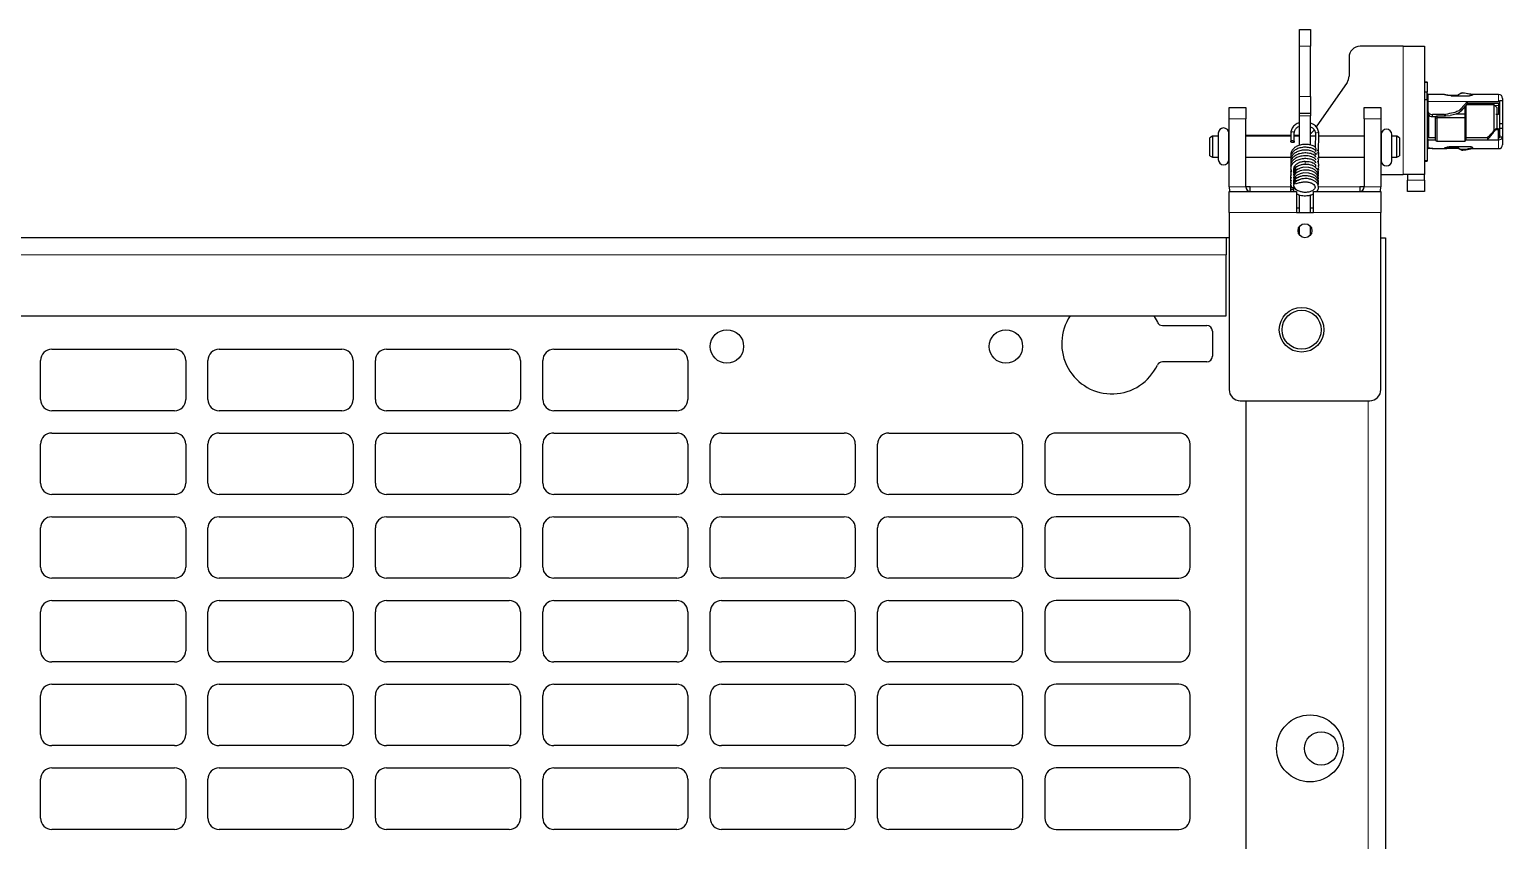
# Model space of a CAD drawing. Header units: millimetres. Extents: x -615 to 971, y 528 to 2003.
# Drawn here: x 663.3 to 927.3, y 1733.4 to 1878.7 of the extents above; entities that cross this region are included whole.
import ezdxf

# ---------------------------------------------------------------- set-up
doc = ezdxf.new("R2010")
doc.units = ezdxf.units.MM

msp = doc.modelspace()

# ---------------------------------------------------------------- linework, layer by layer
at = {"color": 7, "linetype": 'Continuous', "lineweight": 25}
for p, q in [((890.89, 1878.7), (892.89, 1878.7)), ((890.89, 1875.7), (890.89, 1878.7)), ((892.89, 1878.7), (892.89, 1875.7)), ((890.89, 1866.7), (890.89, 1875.7)), ((892.89, 1866.7), (892.89, 1875.7)), ((909.49, 1875.7), (901.79, 1875.7)), ((909.49, 1875.7), (913.29, 1875.7)), ((913.29, 1875.7), (913.29, 1852.7)), ((899.79, 1873.7), (899.79, 1870.33)), ((899.43, 1869.18), (893.87, 1861.24)), ((913.29, 1869.3), (913.79, 1869.3)), ((913.29, 1869.28), (913.79, 1869.28)), ((913.79, 1869.28), (913.79, 1869.3)), ((913.79, 1869.28), (913.79, 1867.48)), ((890.89, 1863.7), (890.89, 1866.7)), ((892.89, 1866.7), (892.89, 1863.7)), ((913.79, 1867.48), (913.29, 1867.48)), ((913.79, 1866.07), (913.79, 1867.48)), ((914.24, 1867.05), (913.99, 1867.05)), ((914.24, 1867.04), (913.99, 1867.04)), ((914.76, 1867.05), (914.27, 1867.05)), ((916.89, 1867.05), (914.76, 1867.05)), ((916.92, 1867.05), (916.89, 1867.05)), ((916.89, 1867.05), (916.89, 1867.05)), ((916.89, 1867.05), (916.92, 1867.05)), ((918.09, 1866.94), (919.29, 1866.94)), ((918.09, 1866.84), (921.39, 1866.84)), ((926.59, 1867.05), (921.89, 1867.05)), ((921.89, 1867.02), (921.89, 1867.05)), ((921.89, 1867.02), (921.89, 1866.96)), ((878.29, 1864.7), (881.29, 1864.7)), ((878.29, 1862.7), (878.29, 1864.7)), ((881.29, 1864.7), (881.29, 1862.7)), ((902.49, 1864.7), (905.49, 1864.7)), ((902.49, 1862.7), (902.49, 1864.7)), ((905.49, 1864.7), (905.49, 1862.7)), ((913.79, 1866.07), (913.29, 1866.07)), ((913.79, 1866.07), (913.79, 1855.22)), ((913.99, 1865.2), (913.79, 1865.2)), ((913.99, 1863.96), (913.99, 1865.8)), ((913.99, 1863.59), (913.99, 1863.96)), ((919.84, 1864.47), (920.99, 1865.8)), ((920.99, 1865.43), (919.84, 1864.09)), ((920.58, 1863.56), (920.58, 1864.95)), ((920.69, 1865.08), (920.69, 1863.39)), ((925.79, 1865.2), (920.79, 1865.2)), ((920.99, 1865.43), (920.99, 1865.8)), ((920.99, 1865.8), (926.59, 1865.8)), ((926.59, 1865.43), (920.99, 1865.43)), ((926.29, 1864.7), (925.79, 1865.2)), ((925.79, 1860.56), (925.79, 1865.2)), ((926.29, 1864.7), (926.29, 1860.9)), ((926.59, 1864.84), (926.59, 1864.22)), ((926.79, 1866), (927.29, 1866)), ((926.79, 1861.85), (926.79, 1866)), ((927.29, 1866.35), (927.29, 1866)), ((927.29, 1866), (927.29, 1861.85)), ((878.29, 1850.5), (878.29, 1862.7)), ((881.29, 1850.5), (881.29, 1862.7)), ((890.89, 1863.7), (892.89, 1863.7)), ((890.89, 1863.2), (890.89, 1863.7)), ((890.89, 1857.94), (890.89, 1863.2)), ((892.89, 1863.7), (892.89, 1863.2)), ((892.89, 1857.99), (892.89, 1863.2)), ((902.49, 1862.7), (902.49, 1850.5)), ((905.49, 1862.7), (905.49, 1850.5)), ((913.79, 1863.12), (914.09, 1863.15)), ((914.26, 1863.22), (914.09, 1863.17)), ((914.09, 1859.29), (914.09, 1863.17)), ((916.89, 1863.46), (914.74, 1863.46)), ((914.74, 1863.09), (915.29, 1863.09)), ((915.29, 1863.1), (915.49, 1863.2)), ((915.29, 1862.82), (915.29, 1863.1)), ((915.29, 1862.82), (915.49, 1862.92)), ((915.29, 1858.84), (915.29, 1862.82)), ((915.49, 1863.2), (915.49, 1862.92)), ((915.49, 1863.2), (916.89, 1863.2)), ((915.49, 1862.92), (915.49, 1858.71)), ((915.49, 1862.92), (920.58, 1862.92)), ((917.09, 1863.21), (917.93, 1863.27)), ((918.99, 1863.56), (920.58, 1863.56)), ((920.58, 1862.92), (920.58, 1863.56)), ((920.58, 1863.56), (920.69, 1863.39)), ((920.58, 1858.71), (920.58, 1862.92)), ((920.58, 1862.92), (920.69, 1862.75)), ((920.69, 1863.39), (920.69, 1862.75)), ((920.69, 1862.75), (920.69, 1858.94)), ((926.59, 1863.47), (926.09, 1863.47)), ((926.79, 1861.85), (927.29, 1861.85)), ((926.79, 1861.04), (926.79, 1861.85)), ((927.29, 1861.85), (927.29, 1861.04)), ((875.34, 1859.6), (874.84, 1859.31)), ((874.84, 1856.09), (874.84, 1859.31)), ((876.35, 1859.6), (875.34, 1859.6)), ((875.34, 1859.6), (875.34, 1855.8)), ((876.35, 1860.11), (876.35, 1855.41)), ((878.25, 1855.41), (878.25, 1860.11)), ((878.29, 1859.6), (878.25, 1859.6)), ((889.36, 1859.7), (881.29, 1859.7)), ((889.36, 1859.6), (881.29, 1859.6)), ((889.37, 1860.18), (889.35, 1858.61)), ((889.95, 1858.61), (889.97, 1860.18)), ((890.89, 1859.7), (889.96, 1859.7)), ((890.89, 1859.6), (889.96, 1859.6)), ((893.76, 1859.6), (892.89, 1859.6)), ((893.51, 1860.72), (893.39, 1860.55)), ((893.76, 1860.04), (893.74, 1857.54)), ((894.33, 1856.65), (894.36, 1860.03)), ((902.49, 1859.6), (894.36, 1859.6)), ((905.55, 1859.6), (905.49, 1859.6)), ((905.55, 1859.9), (905.55, 1855.2)), ((907.45, 1855.2), (907.45, 1859.9)), ((908.34, 1859.6), (907.45, 1859.6)), ((908.84, 1859.31), (908.34, 1859.6)), ((908.34, 1855.8), (908.34, 1859.6)), ((908.84, 1859.31), (908.84, 1856.09)), ((915.29, 1859.29), (913.99, 1859.29)), ((913.99, 1858.95), (915.29, 1858.95)), ((915.29, 1858.84), (915.49, 1858.71)), ((915.49, 1858.71), (920.58, 1858.71)), ((920.58, 1858.71), (920.69, 1858.94)), ((924.59, 1859.29), (920.69, 1859.29)), ((920.69, 1858.95), (924.59, 1858.95)), ((924.59, 1859.29), (924.59, 1858.95)), ((924.59, 1858.95), (926.59, 1858.95)), ((926.09, 1860.93), (926.09, 1860.78)), ((926.59, 1860.93), (926.09, 1860.93)), ((926.09, 1860.78), (926.59, 1860.78)), ((926.59, 1860.78), (926.59, 1860.93)), ((926.59, 1859.29), (926.59, 1859.95)), ((926.79, 1861.04), (927.29, 1861.04)), ((926.79, 1859.42), (926.79, 1861.04)), ((927.29, 1859.42), (926.79, 1859.42)), ((927.29, 1861.04), (927.29, 1859.42)), ((927.29, 1859.42), (927.29, 1858.05)), ((874.84, 1856.09), (875.34, 1855.8)), ((894.35, 1856.46), (894.31, 1856.88)), ((894.35, 1856.4), (894.35, 1856.46)), ((908.34, 1855.8), (908.84, 1856.09)), ((914.24, 1857.43), (913.99, 1857.43)), ((914.24, 1857.37), (913.99, 1857.37)), ((914.24, 1857.35), (913.99, 1857.35)), ((914.76, 1857.35), (916.89, 1857.35)), ((914.79, 1857.36), (914.79, 1857.35)), ((916.89, 1857.41), (916.89, 1857.35)), ((918.09, 1857.74), (921.39, 1857.74)), ((918.09, 1857.56), (919.12, 1857.56)), ((918.09, 1857.46), (919.3, 1857.46)), ((919, 1857.74), (918.97, 1857.67)), ((918.97, 1857.67), (918.97, 1857.67)), ((919.82, 1857.17), (919.37, 1857.42)), ((921.89, 1857.56), (921.89, 1857.47)), ((921.89, 1857.35), (921.89, 1857.47)), ((921.89, 1857.35), (926.59, 1857.35)), ((875.34, 1855.8), (876.35, 1855.8)), ((878.25, 1855.8), (878.29, 1855.8)), ((881.29, 1855.8), (889.38, 1855.8)), ((890.13, 1853.84), (889.99, 1854.03)), ((894.29, 1854.76), (894.3, 1855.33)), ((894.3, 1855.8), (902.49, 1855.8)), ((905.49, 1855.8), (905.55, 1855.8)), ((907.45, 1855.8), (908.34, 1855.8)), ((913.29, 1855.22), (913.79, 1855.22)), ((913.29, 1855.12), (913.79, 1855.12)), ((913.29, 1855.1), (913.79, 1855.1)), ((913.79, 1855.22), (913.79, 1855.12)), ((913.79, 1855.12), (913.79, 1855.1)), ((889.4, 1850.72), (889.3, 1850.32)), ((905.49, 1852.7), (909.49, 1852.7)), ((913.29, 1852.7), (909.49, 1852.7)), ((910.29, 1852.7), (910.29, 1851.7)), ((910.29, 1849.7), (910.29, 1851.7)), ((913.29, 1851.7), (913.29, 1852.7)), ((913.29, 1851.7), (913.29, 1849.7)), ((878.29, 1845.9), (878.29, 1849.7)), ((878.29, 1849.7), (890.39, 1849.7)), ((882.09, 1850.5), (881.29, 1850.5)), ((882.09, 1849.7), (882.09, 1850.5)), ((889.3, 1850.32), (889.29, 1850.26)), ((889.89, 1850.21), (889.9, 1850.27)), ((889.9, 1850.27), (889.95, 1850.48)), ((890.39, 1849.7), (890.39, 1845.9)), ((890.89, 1845.9), (890.89, 1849.09)), ((892.89, 1845.9), (892.89, 1849.06)), ((893.39, 1849.7), (905.49, 1849.7)), ((893.39, 1845.9), (893.39, 1849.7)), ((901.69, 1850.5), (901.69, 1849.7)), ((902.49, 1850.5), (901.69, 1850.5)), ((905.49, 1849.7), (905.49, 1845.9)), ((913.29, 1849.7), (910.29, 1849.7)), ((878.29, 1845.9), (878.29, 1814.2)), ((890.89, 1846.7), (890.39, 1846.7)), ((890.39, 1845.9), (893.39, 1845.9)), ((893.39, 1846.7), (892.89, 1846.7)), ((905.49, 1814.2), (905.49, 1845.9)), ((890.89, 1841.9), (890.89, 1843.4)), ((892.89, 1841.9), (892.89, 1843.4)), ((448.79, 1841.41), (877.79, 1841.41)), ((877.79, 1841.41), (877.79, 1838.31)), ((878.29, 1841.4), (877.79, 1841.4)), ((905.49, 1841.4), (906.29, 1841.4)), ((906.29, 1841.4), (906.29, 758.4)), ((877.79, 1827.41), (877.79, 1838.31)), ((448.79, 1827.41), (877.79, 1827.41)), ((864.78, 1827.41), (865.44, 1826.24)), ((866.35, 1825.66), (874.29, 1825.66)), ((875.29, 1824.66), (875.29, 1820.16)), ((665.29, 1812.4), (665.29, 1819.4)), ((667.29, 1821.4), (689.29, 1821.4)), ((691.29, 1819.4), (691.29, 1812.4)), ((695.29, 1812.4), (695.29, 1819.4)), ((697.29, 1821.4), (719.29, 1821.4)), ((721.29, 1819.4), (721.29, 1812.4)), ((725.29, 1812.4), (725.29, 1819.4)), ((727.29, 1821.4), (749.29, 1821.4)), ((751.29, 1819.4), (751.29, 1812.4)), ((755.29, 1812.4), (755.29, 1819.4)), ((757.29, 1821.4), (779.29, 1821.4)), ((781.29, 1819.4), (781.29, 1812.4)), ((874.29, 1819.16), (866.35, 1819.16)), ((880.29, 1812.2), (903.49, 1812.2)), ((881.29, 1812.2), (881.29, 758.4)), ((689.29, 1810.4), (667.29, 1810.4)), ((719.29, 1810.4), (697.29, 1810.4)), ((749.29, 1810.4), (727.29, 1810.4)), ((779.29, 1810.4), (757.29, 1810.4)), ((667.29, 1806.4), (689.29, 1806.4)), ((697.29, 1806.4), (719.29, 1806.4)), ((727.29, 1806.4), (749.29, 1806.4)), ((757.29, 1806.4), (779.29, 1806.4)), ((787.29, 1806.4), (809.29, 1806.4)), ((817.29, 1806.4), (839.29, 1806.4)), ((869.29, 1806.4), (847.29, 1806.4)), ((665.29, 1797.4), (665.29, 1804.4)), ((691.29, 1804.4), (691.29, 1797.4)), ((695.29, 1797.4), (695.29, 1804.4)), ((721.29, 1804.4), (721.29, 1797.4)), ((725.29, 1797.4), (725.29, 1804.4)), ((751.29, 1804.4), (751.29, 1797.4)), ((755.29, 1797.4), (755.29, 1804.4)), ((781.29, 1804.4), (781.29, 1797.4)), ((785.29, 1797.4), (785.29, 1804.4)), ((811.29, 1804.4), (811.29, 1797.4)), ((815.29, 1797.4), (815.29, 1804.4)), ((841.29, 1804.4), (841.29, 1797.4)), ((845.29, 1804.4), (845.29, 1797.4)), ((871.29, 1797.4), (871.29, 1804.4)), ((689.29, 1795.4), (667.29, 1795.4)), ((719.29, 1795.4), (697.29, 1795.4)), ((749.29, 1795.4), (727.29, 1795.4)), ((779.29, 1795.4), (757.29, 1795.4)), ((809.29, 1795.4), (787.29, 1795.4)), ((839.29, 1795.4), (817.29, 1795.4)), ((847.29, 1795.4), (869.29, 1795.4)), ((667.29, 1791.4), (689.29, 1791.4)), ((697.29, 1791.4), (719.29, 1791.4)), ((727.29, 1791.4), (749.29, 1791.4)), ((757.29, 1791.4), (779.29, 1791.4)), ((787.29, 1791.4), (809.29, 1791.4)), ((817.29, 1791.4), (839.29, 1791.4)), ((869.29, 1791.4), (847.29, 1791.4)), ((665.29, 1782.4), (665.29, 1789.4)), ((691.29, 1789.4), (691.29, 1782.4)), ((695.29, 1782.4), (695.29, 1789.4)), ((721.29, 1789.4), (721.29, 1782.4)), ((725.29, 1782.4), (725.29, 1789.4)), ((751.29, 1789.4), (751.29, 1782.4)), ((755.29, 1782.4), (755.29, 1789.4)), ((781.29, 1789.4), (781.29, 1782.4)), ((785.29, 1782.4), (785.29, 1789.4)), ((811.29, 1789.4), (811.29, 1782.4)), ((815.29, 1782.4), (815.29, 1789.4)), ((841.29, 1789.4), (841.29, 1782.4)), ((845.29, 1789.4), (845.29, 1782.4)), ((871.29, 1782.4), (871.29, 1789.4)), ((689.29, 1780.4), (667.29, 1780.4)), ((719.29, 1780.4), (697.29, 1780.4)), ((749.29, 1780.4), (727.29, 1780.4)), ((779.29, 1780.4), (757.29, 1780.4)), ((809.29, 1780.4), (787.29, 1780.4)), ((839.29, 1780.4), (817.29, 1780.4)), ((847.29, 1780.4), (869.29, 1780.4)), ((665.29, 1767.4), (665.29, 1774.4)), ((667.29, 1776.4), (689.29, 1776.4)), ((691.29, 1774.4), (691.29, 1767.4)), ((695.29, 1767.4), (695.29, 1774.4)), ((697.29, 1776.4), (719.29, 1776.4)), ((721.29, 1774.4), (721.29, 1767.4)), ((725.29, 1767.4), (725.29, 1774.4)), ((727.29, 1776.4), (749.29, 1776.4)), ((751.29, 1774.4), (751.29, 1767.4)), ((755.29, 1767.4), (755.29, 1774.4)), ((757.29, 1776.4), (779.29, 1776.4)), ((781.29, 1774.4), (781.29, 1767.4)), ((785.29, 1767.4), (785.29, 1774.4)), ((787.29, 1776.4), (809.29, 1776.4)), ((811.29, 1774.4), (811.29, 1767.4)), ((815.29, 1767.4), (815.29, 1774.4)), ((817.29, 1776.4), (839.29, 1776.4)), ((841.29, 1774.4), (841.29, 1767.4)), ((845.29, 1774.4), (845.29, 1767.4)), ((869.29, 1776.4), (847.29, 1776.4)), ((871.29, 1767.4), (871.29, 1774.4)), ((689.29, 1765.4), (667.29, 1765.4)), ((719.29, 1765.4), (697.29, 1765.4)), ((749.29, 1765.4), (727.29, 1765.4)), ((779.29, 1765.4), (757.29, 1765.4)), ((809.29, 1765.4), (787.29, 1765.4)), ((839.29, 1765.4), (817.29, 1765.4)), ((847.29, 1765.4), (869.29, 1765.4)), ((667.29, 1761.4), (689.29, 1761.4)), ((697.29, 1761.4), (719.29, 1761.4)), ((727.29, 1761.4), (749.29, 1761.4)), ((757.29, 1761.4), (779.29, 1761.4)), ((787.29, 1761.4), (809.29, 1761.4)), ((817.29, 1761.4), (839.29, 1761.4)), ((869.29, 1761.4), (847.29, 1761.4)), ((665.29, 1752.4), (665.29, 1759.4)), ((691.29, 1759.4), (691.29, 1752.4)), ((695.29, 1752.4), (695.29, 1759.4)), ((721.29, 1759.4), (721.29, 1752.4)), ((725.29, 1752.4), (725.29, 1759.4)), ((751.29, 1759.4), (751.29, 1752.4)), ((755.29, 1752.4), (755.29, 1759.4)), ((781.29, 1759.4), (781.29, 1752.4)), ((785.29, 1752.4), (785.29, 1759.4)), ((811.29, 1759.4), (811.29, 1752.4)), ((815.29, 1752.4), (815.29, 1759.4)), ((841.29, 1759.4), (841.29, 1752.4)), ((845.29, 1759.4), (845.29, 1752.4)), ((871.29, 1752.4), (871.29, 1759.4)), ((689.29, 1750.4), (667.29, 1750.4)), ((719.29, 1750.4), (697.29, 1750.4)), ((749.29, 1750.4), (727.29, 1750.4)), ((779.29, 1750.4), (757.29, 1750.4)), ((809.29, 1750.4), (787.29, 1750.4)), ((839.29, 1750.4), (817.29, 1750.4)), ((847.29, 1750.4), (869.29, 1750.4)), ((667.29, 1746.4), (689.29, 1746.4)), ((697.29, 1746.4), (719.29, 1746.4)), ((727.29, 1746.4), (749.29, 1746.4)), ((757.29, 1746.4), (779.29, 1746.4)), ((787.29, 1746.4), (809.29, 1746.4)), ((817.29, 1746.4), (839.29, 1746.4)), ((869.29, 1746.4), (847.29, 1746.4)), ((665.29, 1737.4), (665.29, 1744.4)), ((691.29, 1744.4), (691.29, 1737.4)), ((695.29, 1737.4), (695.29, 1744.4)), ((721.29, 1744.4), (721.29, 1737.4)), ((725.29, 1737.4), (725.29, 1744.4)), ((751.29, 1744.4), (751.29, 1737.4)), ((755.29, 1737.4), (755.29, 1744.4)), ((781.29, 1744.4), (781.29, 1737.4)), ((785.29, 1737.4), (785.29, 1744.4)), ((811.29, 1744.4), (811.29, 1737.4)), ((815.29, 1737.4), (815.29, 1744.4)), ((841.29, 1744.4), (841.29, 1737.4)), ((845.29, 1744.4), (845.29, 1737.4)), ((871.29, 1737.4), (871.29, 1744.4)), ((689.29, 1735.4), (667.29, 1735.4)), ((719.29, 1735.4), (697.29, 1735.4)), ((749.29, 1735.4), (727.29, 1735.4)), ((779.29, 1735.4), (757.29, 1735.4)), ((809.29, 1735.4), (787.29, 1735.4)), ((839.29, 1735.4), (817.29, 1735.4)), ((847.29, 1735.4), (869.29, 1735.4))]:
    msp.add_line(p, q, dxfattribs=at)
at = {"color": 8, "linetype": 'Continuous', "lineweight": 18}
for p, q in [((892.89, 1875.7), (890.89, 1875.7)), ((909.49, 1875.7), (909.49, 1852.7)), ((890.89, 1866.7), (892.89, 1866.7)), ((913.99, 1867.04), (913.99, 1865.8)), ((914.24, 1867.04), (914.24, 1867.05)), ((918.09, 1866.94), (918.09, 1866.84)), ((919.37, 1866.98), (919.45, 1866.84)), ((926.59, 1865.8), (926.59, 1867.05)), ((913.99, 1865.8), (920.99, 1865.8)), ((919.84, 1864.09), (919.84, 1864.47)), ((926.59, 1865.11), (925.88, 1865.11)), ((926.59, 1865.11), (926.59, 1865.43)), ((881.29, 1862.7), (878.29, 1862.7)), ((892.89, 1863.2), (890.89, 1863.2)), ((905.49, 1862.7), (902.49, 1862.7)), ((914.74, 1863.46), (914.74, 1863.09)), ((916.89, 1863.2), (916.89, 1863.46)), ((917.09, 1863.48), (917.09, 1863.21)), ((913.99, 1858.95), (913.99, 1857.43)), ((926.59, 1857.35), (926.59, 1858.95)), ((893.86, 1856.31), (893.9, 1856.29)), ((913.99, 1857.37), (913.99, 1857.35)), ((914.24, 1857.37), (914.24, 1857.43)), ((918.09, 1857.74), (918.09, 1857.56)), ((910.29, 1851.7), (913.29, 1851.7)), ((881.29, 1850.5), (878.29, 1850.5)), ((889.33, 1850.5), (882.09, 1850.5)), ((889.58, 1849.72), (889.69, 1849.7)), ((901.69, 1850.5), (894.29, 1850.5)), ((902.49, 1850.5), (905.49, 1850.5)), ((890.39, 1845.9), (878.29, 1845.9)), ((905.49, 1845.9), (893.39, 1845.9)), ((448.79, 1838.31), (877.79, 1838.31)), ((903.19, 1812.2), (903.19, 758.4))]:
    msp.add_line(p, q, dxfattribs=at)
at = {"color": 7, "linetype": 'Continuous', "lineweight": 25, "flags": 128}
for points in [[(913.79, 1865.45), (913.86, 1865.44), (913.99, 1865.43)], [(926.59, 1865.8), (926.73, 1865.79), (926.79, 1865.78)], [(926.79, 1864.71), (926.79, 1864.74), (926.78, 1864.76), (926.76, 1864.78), (926.73, 1864.8), (926.7, 1864.82), (926.67, 1864.83), (926.63, 1864.83), (926.59, 1864.84)], [(889.67, 1858.8), (889.78, 1858.78), (889.88, 1858.74), (889.94, 1858.67), (889.95, 1858.6), (889.93, 1858.53), (889.86, 1858.47), (889.76, 1858.44), (889.64, 1858.43), (889.53, 1858.44), (889.43, 1858.49), (889.37, 1858.55), (889.35, 1858.62), (889.38, 1858.69), (889.45, 1858.75), (889.55, 1858.79), (889.67, 1858.8)], [(913.79, 1859.27), (913.86, 1859.28), (913.99, 1859.29)], [(926.79, 1859.69), (926.79, 1859.66), (926.78, 1859.64), (926.76, 1859.62), (926.73, 1859.6), (926.7, 1859.59), (926.67, 1859.57), (926.63, 1859.57), (926.59, 1859.57)], [(893.93, 1856.56), (894.02, 1856.56), (894.13, 1856.59), (894.23, 1856.65), (894.29, 1856.73), (894.32, 1856.83), (894.29, 1856.91), (894.23, 1856.98), (894.14, 1857.02), (894.02, 1857.03), (894.02, 1857.03)], [(894.24, 1851.72), (894.31, 1852.04), (894.09, 1852.63), (893.65, 1853.05), (893.2, 1853.29), (892.57, 1853.47), (891.63, 1853.5), (891.04, 1853.37), (890.4, 1853.06), (890.11, 1852.81), (889.89, 1852.48), (889.82, 1852.15), (889.86, 1851.91), (889.86, 1851.91)], [(894.24, 1852.23), (894.32, 1852.54), (894.1, 1853.13), (893.66, 1853.56), (893.21, 1853.8), (892.58, 1853.98), (891.64, 1854.01), (891.05, 1853.88), (890.41, 1853.57), (890.11, 1853.32), (889.9, 1853), (889.83, 1852.66), (889.86, 1852.42), (889.86, 1852.42)], [(891.91, 1854.47), (891.91, 1854.51), (891.91, 1854.57)], [(894.23, 1851.21), (894.31, 1851.53), (894.09, 1852.12), (893.64, 1852.55), (893.19, 1852.78), (892.56, 1852.96), (891.62, 1852.99), (891.03, 1852.86), (890.39, 1852.55), (890.1, 1852.29), (889.89, 1851.97), (889.82, 1851.64), (889.85, 1851.4), (889.85, 1851.4)], [(878.29, 1850.5), (878.37, 1849.76), (878.38, 1849.7)], [(905.41, 1849.7), (905.42, 1849.76), (905.49, 1850.5)]]:
    msp.add_lwpolyline(points, dxfattribs=at)
at = {"color": 8, "linetype": 'Continuous', "lineweight": 18, "flags": 128}
for points in [[(889.37, 1860.18), (889.37, 1860.19), (889.4, 1860.26), (889.47, 1860.32), (889.57, 1860.36), (889.68, 1860.37)], [(889.68, 1860.37), (889.8, 1860.35), (889.89, 1860.3), (889.95, 1860.24), (889.97, 1860.18)], [(894.08, 1860.22), (893.96, 1860.21), (893.86, 1860.17), (893.79, 1860.12), (893.76, 1860.05), (893.76, 1860.04)], [(894.36, 1860.03), (894.35, 1860.1), (894.29, 1860.16), (894.19, 1860.2), (894.08, 1860.22)], [(889.44, 1849.7), (889.46, 1849.71), (889.58, 1849.72)]]:
    msp.add_lwpolyline(points, dxfattribs=at)
at = {"color": 7, "linetype": 'Continuous', "lineweight": 25}
for centre, radius in [((891.89, 1842.65), 1.25), ((891.29, 1824.9), 4), ((891.29, 1824.9), 3.5), ((788.29, 1821.91), 3), ((838.29, 1821.91), 3), ((892.79, 1749.9), 6), ((894.79, 1749.9), 3)]:
    msp.add_circle(centre, radius, dxfattribs=at)
for centre, radius, start, end in [((901.79, 1873.7), 2, 90, 180), ((897.79, 1870.33), 2, 325.008, 0), ((913.99, 1867.25), 0.2, 180.0002, 270.0002), ((913.99, 1867.24), 0.2, 180.0893, 270.0891), ((926.59, 1866.35), 0.7, 0, 90), ((913.97, 1865.98), 0.18, 189.6369, 277.1443), ((914.64, 1864.12), 0.665, 193.4486, 278.9562), ((926.62, 1865.25), 0.18, 9.6369, 97.1443), ((926.62, 1864.94), 0.177, 13.4486, 98.9562), ((914.64, 1863.75), 0.665, 193.4486, 278.9562), ((916.89, 1864.56), 1.1, 269.9618, 280.1433), ((877.3, 1860.11), 0.95, 0, 180), ((891.75, 1861.7), 2, 304.796, 325.008), ((906.5, 1859.9), 0.95, 0, 180), ((913.97, 1858.78), 0.177, 81.0438, 166.5514), ((926.62, 1859.46), 0.177, 261.0438, 346.5514), ((926.69, 1859.57), 0.62, 261.0438, 346.5514), ((913.99, 1857.23), 0.198, 89.5221, 179.514), ((913.99, 1857.17), 0.2, 89.9109, 179.9107), ((913.99, 1857.15), 0.2, 89.9998, 179.9998), ((926.59, 1858.05), 0.7, 270, 0), ((877.3, 1855.41), 0.95, 180, 0), ((906.5, 1855.2), 0.95, 180, 0), ((882.09, 1850.5), 0.8, 180, 270), ((901.69, 1850.5), 0.8, 270, 0), ((857.29, 1822.41), 9, 146.251, 334.8493), ((866.35, 1826.66), 1, 205.1507, 270), ((874.29, 1824.66), 1, 0, 90), ((667.29, 1819.4), 2, 90, 180), ((689.29, 1819.4), 2, 0, 90), ((697.29, 1819.4), 2, 90, 180), ((719.29, 1819.4), 2, 0, 90), ((727.29, 1819.4), 2, 90, 180), ((749.29, 1819.4), 2, 0, 90), ((757.29, 1819.4), 2, 90, 180), ((779.29, 1819.4), 2, 0, 90), ((866.35, 1818.16), 1, 90, 154.8493), ((874.29, 1820.16), 1, 270, 360), ((880.29, 1814.2), 2, 180, 270), ((903.49, 1814.2), 2, 270, 0), ((667.29, 1812.4), 2, 180, 270), ((689.29, 1812.4), 2, 270, 0), ((697.29, 1812.4), 2, 180, 270), ((719.29, 1812.4), 2, 270, 0), ((727.29, 1812.4), 2, 180, 270), ((749.29, 1812.4), 2, 270, 0), ((757.29, 1812.4), 2, 180, 270), ((779.29, 1812.4), 2, 270, 0), ((667.29, 1804.4), 2, 90, 180), ((689.29, 1804.4), 2, 0, 90), ((697.29, 1804.4), 2, 90, 180), ((719.29, 1804.4), 2, 0, 90), ((727.29, 1804.4), 2, 90, 180), ((749.29, 1804.4), 2, 0, 90), ((757.29, 1804.4), 2, 90, 180), ((779.29, 1804.4), 2, 0, 90), ((787.29, 1804.4), 2, 90, 180), ((809.29, 1804.4), 2, 0, 90), ((817.29, 1804.4), 2, 90, 180), ((839.29, 1804.4), 2, 0, 90), ((847.29, 1804.4), 2, 90, 180), ((869.29, 1804.4), 2, 0, 90), ((667.29, 1797.4), 2, 180, 270), ((689.29, 1797.4), 2, 270, 0), ((697.29, 1797.4), 2, 180, 270), ((719.29, 1797.4), 2, 270, 0), ((727.29, 1797.4), 2, 180, 270), ((749.29, 1797.4), 2, 270, 0), ((757.29, 1797.4), 2, 180, 270), ((779.29, 1797.4), 2, 270, 0), ((787.29, 1797.4), 2, 180, 270), ((809.29, 1797.4), 2, 270, 0), ((817.29, 1797.4), 2, 180, 270), ((839.29, 1797.4), 2, 270, 0), ((847.29, 1797.4), 2, 180, 270), ((869.29, 1797.4), 2, 270, 0), ((667.29, 1789.4), 2, 90, 180), ((689.29, 1789.4), 2, 0, 90), ((697.29, 1789.4), 2, 90, 180), ((719.29, 1789.4), 2, 0, 90), ((727.29, 1789.4), 2, 90, 180), ((749.29, 1789.4), 2, 0, 90), ((757.29, 1789.4), 2, 90, 180), ((779.29, 1789.4), 2, 0, 90), ((787.29, 1789.4), 2, 90, 180), ((809.29, 1789.4), 2, 0, 90), ((817.29, 1789.4), 2, 90, 180), ((839.29, 1789.4), 2, 0, 90), ((847.29, 1789.4), 2, 90, 180), ((869.29, 1789.4), 2, 0, 90), ((667.29, 1782.4), 2, 180, 270), ((689.29, 1782.4), 2, 270, 0), ((697.29, 1782.4), 2, 180, 270), ((719.29, 1782.4), 2, 270, 0), ((727.29, 1782.4), 2, 180, 270), ((749.29, 1782.4), 2, 270, 0), ((757.29, 1782.4), 2, 180, 270), ((779.29, 1782.4), 2, 270, 0), ((787.29, 1782.4), 2, 180, 270), ((809.29, 1782.4), 2, 270, 0), ((817.29, 1782.4), 2, 180, 270), ((839.29, 1782.4), 2, 270, 0), ((847.29, 1782.4), 2, 180, 270), ((869.29, 1782.4), 2, 270, 0), ((667.29, 1774.4), 2, 90, 180), ((689.29, 1774.4), 2, 0, 90), ((697.29, 1774.4), 2, 90, 180), ((719.29, 1774.4), 2, 0, 90), ((727.29, 1774.4), 2, 90, 180), ((749.29, 1774.4), 2, 0, 90), ((757.29, 1774.4), 2, 90, 180), ((779.29, 1774.4), 2, 0, 90), ((787.29, 1774.4), 2, 90, 180), ((809.29, 1774.4), 2, 0, 90), ((817.29, 1774.4), 2, 90, 180), ((839.29, 1774.4), 2, 0, 90), ((847.29, 1774.4), 2, 90, 180), ((869.29, 1774.4), 2, 0, 90), ((667.29, 1767.4), 2, 180, 270), ((689.29, 1767.4), 2, 270, 0), ((697.29, 1767.4), 2, 180, 270), ((719.29, 1767.4), 2, 270, 0), ((727.29, 1767.4), 2, 180, 270), ((749.29, 1767.4), 2, 270, 0), ((757.29, 1767.4), 2, 180, 270), ((779.29, 1767.4), 2, 270, 0), ((787.29, 1767.4), 2, 180, 270), ((809.29, 1767.4), 2, 270, 0), ((817.29, 1767.4), 2, 180, 270), ((839.29, 1767.4), 2, 270, 0), ((847.29, 1767.4), 2, 180, 270), ((869.29, 1767.4), 2, 270, 0), ((667.29, 1759.4), 2, 90, 180), ((689.29, 1759.4), 2, 0, 90), ((697.29, 1759.4), 2, 90, 180), ((719.29, 1759.4), 2, 0, 90), ((727.29, 1759.4), 2, 90, 180), ((749.29, 1759.4), 2, 0, 90), ((757.29, 1759.4), 2, 90, 180), ((779.29, 1759.4), 2, 0, 90), ((787.29, 1759.4), 2, 90, 180), ((809.29, 1759.4), 2, 0, 90), ((817.29, 1759.4), 2, 90, 180), ((839.29, 1759.4), 2, 0, 90), ((847.29, 1759.4), 2, 90, 180), ((869.29, 1759.4), 2, 0, 90), ((667.29, 1752.4), 2, 180, 270), ((689.29, 1752.4), 2, 270, 0), ((697.29, 1752.4), 2, 180, 270), ((719.29, 1752.4), 2, 270, 0), ((727.29, 1752.4), 2, 180, 270), ((749.29, 1752.4), 2, 270, 0), ((757.29, 1752.4), 2, 180, 270), ((779.29, 1752.4), 2, 270, 0), ((787.29, 1752.4), 2, 180, 270), ((809.29, 1752.4), 2, 270, 0), ((817.29, 1752.4), 2, 180, 270), ((839.29, 1752.4), 2, 270, 0), ((847.29, 1752.4), 2, 180, 270), ((869.29, 1752.4), 2, 270, 0), ((667.29, 1744.4), 2, 90, 180), ((689.29, 1744.4), 2, 0, 90), ((697.29, 1744.4), 2, 90, 180), ((719.29, 1744.4), 2, 0, 90), ((727.29, 1744.4), 2, 90, 180), ((749.29, 1744.4), 2, 0, 90), ((757.29, 1744.4), 2, 90, 180), ((779.29, 1744.4), 2, 0, 90), ((787.29, 1744.4), 2, 90, 180), ((809.29, 1744.4), 2, 0, 90), ((817.29, 1744.4), 2, 90, 180), ((839.29, 1744.4), 2, 0, 90), ((847.29, 1744.4), 2, 90, 180), ((869.29, 1744.4), 2, 0, 90), ((667.29, 1737.4), 2, 180, 270), ((689.29, 1737.4), 2, 270, 0), ((697.29, 1737.4), 2, 180, 270), ((719.29, 1737.4), 2, 270, 0), ((727.29, 1737.4), 2, 180, 270), ((749.29, 1737.4), 2, 270, 0), ((757.29, 1737.4), 2, 180, 270), ((779.29, 1737.4), 2, 270, 0), ((787.29, 1737.4), 2, 180, 270), ((809.29, 1737.4), 2, 270, 0), ((817.29, 1737.4), 2, 180, 270), ((839.29, 1737.4), 2, 270, 0), ((847.29, 1737.4), 2, 180, 270), ((869.29, 1737.4), 2, 270, 0)]:
    msp.add_arc(centre, radius, start, end, dxfattribs=at)
at = {"color": 8, "linetype": 'Continuous', "lineweight": 18}
for centre, radius, start, end in [((894.13, 1856.49), 0.229, 291.7919, 352.7975), ((886.23, 1854.94), 5.71, 355.3711, 1.0159), ((889.57, 1850.27), 0.273, 182.9662, 275.045), ((889.57, 1850.33), 0.273, 182.9398, 275.0476), ((889.63, 1850.26), 0.269, 261.8434, 348.5152), ((889.63, 1850.33), 0.269, 261.9044, 347.8166)]:
    msp.add_arc(centre, radius, start, end, dxfattribs=at)
at = {"color": 7, "linetype": 'Continuous', "lineweight": 25}
msp.add_ellipse((916.89, 1863.38), major_axis=(0.75, 0), ratio=0.240455, start_param=4.712389, end_param=4.975032, dxfattribs=at)
for points, knots in [([(914.76, 1867.05), (914.76, 1867.05), (914.75, 1867.05), (914.68, 1867.05), (914.54, 1867.04), (914.39, 1867.04), (914.28, 1867.04), (914.24, 1867.04)], [0, 0, 0, 0, 0.019653, 0.287101, 0.553656, 0.820603, 1, 1, 1, 1]), ([(918.09, 1866.84), (917.96, 1866.84), (917.69, 1866.85), (917.33, 1866.91), (917.06, 1866.97), (916.91, 1867.02), (916.9, 1867.04), (916.89, 1867.05)], [0, 0, 0, 0, 0.213238, 0.42649, 0.63916, 0.849598, 1, 1, 1, 1]), ([(916.96, 1867.05), (917.01, 1867.04), (917.12, 1867.02), (917.43, 1866.98), (917.77, 1866.94), (918, 1866.94), (918.09, 1866.94)], [0, 0, 0, 0, 0.270612, 0.537, 0.805108, 1, 1, 1, 1]), ([(919.12, 1866.84), (919.14, 1866.85), (919.19, 1866.88), (919.28, 1866.93), (919.35, 1866.97), (919.37, 1866.98)], [0, 0, 0, 0, 0.2307686, 0.7697766, 1, 1, 1, 1]), ([(921.89, 1867.02), (921.39, 1867.14), (920.72, 1867.3), (919.83, 1867.3), (919.52, 1867.09), (919.37, 1866.98)], [0, 0, 0, 0, 0.5876932, 0.7908183, 1, 1, 1, 1]), ([(920.35, 1867.3), (920.18, 1867.3), (919.82, 1867.3), (919.52, 1867.09), (919.37, 1866.99)], [0, 0, 0, 0, 0.481496, 1, 1, 1, 1]), ([(921.89, 1867.05), (921.51, 1867.11), (920.94, 1867.19), (920.34, 1867.32), (920, 1867.33), (919.86, 1867.25), (919.79, 1867.21)], [0, 0, 0, 0, 0.53039, 0.769058, 0.884473, 1, 1, 1, 1]), ([(921.89, 1866.96), (921.89, 1866.95), (921.88, 1866.93), (921.79, 1866.89), (921.66, 1866.86), (921.52, 1866.84), (921.43, 1866.84), (921.39, 1866.84)], [0, 0, 0, 0, 0.214373, 0.428779, 0.642592, 0.856666, 1, 1, 1, 1]), ([(913.79, 1864.43), (913.79, 1864.42), (913.8, 1864.4), (913.81, 1864.38), (913.85, 1864.36), (913.92, 1864.35), (913.97, 1864.34), (913.99, 1864.34)], [0, 0, 0, 0, 0.195302, 0.377541, 0.538909, 0.761383, 1, 1, 1, 1]), ([(919.84, 1864.47), (919.67, 1864.32), (919.32, 1864.02), (918.34, 1863.71), (917.57, 1863.57), (917.09, 1863.48)], [0, 0, 0, 0, 0.254027, 0.526591, 1, 1, 1, 1]), ([(919.84, 1864.09), (919.72, 1863.98), (919.47, 1863.76), (918.81, 1863.47), (918.27, 1863.35), (917.93, 1863.27)], [0, 0, 0, 0, 0.261809, 0.533628, 1, 1, 1, 1]), ([(926.59, 1865.11), (926.59, 1864.83), (926.59, 1864.33), (926.59, 1863.74), (926.59, 1863.47)], [0, 0, 0, 0, 0.559785, 1, 1, 1, 1]), ([(890.89, 1862), (890.63, 1861.89), (890.1, 1861.66), (889.58, 1861.07), (889.38, 1860.54), (889.37, 1860.25), (889.37, 1860.18)], [0, 0, 0, 0, 0.3137546, 0.630402, 0.9187545, 1, 1, 1, 1]), ([(889.97, 1860.18), (889.98, 1860.27), (890, 1860.54), (890.24, 1860.94), (890.59, 1861.25), (890.85, 1861.33), (890.89, 1861.34)], [0, 0, 0, 0, 0.187513, 0.58462, 0.925854, 1, 1, 1, 1]), ([(894.36, 1860.03), (894.36, 1860.17), (894.33, 1860.55), (894.04, 1861.13), (893.53, 1861.65), (893.08, 1861.83), (892.89, 1861.9)], [0, 0, 0, 0, 0.1739839, 0.4776892, 0.784497, 1, 1, 1, 1]), ([(892.89, 1861.26), (893.05, 1861.17), (893.39, 1860.97), (893.7, 1860.53), (893.74, 1860.2), (893.76, 1860.04)], [0, 0, 0, 0, 0.289046, 0.64994, 1, 1, 1, 1]), ([(913.79, 1863.3), (913.79, 1863.29), (913.8, 1863.28), (913.81, 1863.26), (913.85, 1863.25), (913.93, 1863.25), (914.03, 1863.27), (914.1, 1863.28), (914.15, 1863.3)], [0, 0, 0, 0, 0.129275, 0.249903, 0.356716, 0.517646, 0.689604, 1, 1, 1, 1]), ([(924.59, 1859.29), (924.87, 1859.57), (925.37, 1860.07), (925.87, 1860.67), (926.09, 1860.93)], [0, 0, 0, 0, 0.559868, 1, 1, 1, 1]), ([(924.59, 1858.95), (924.87, 1859.27), (925.37, 1859.83), (925.87, 1860.49), (926.09, 1860.78)], [0, 0, 0, 0, 0.5599109, 1, 1, 1, 1]), ([(926.59, 1858.95), (926.59, 1859.27), (926.59, 1859.83), (926.59, 1860.49), (926.59, 1860.78)], [0, 0, 0, 0, 0.559866, 1, 1, 1, 1]), ([(893.84, 1855.32), (893.84, 1855.34), (893.82, 1855.49), (893.57, 1855.68), (893.15, 1855.88), (892.57, 1856.04), (891.82, 1856.1), (890.97, 1855.97), (890.27, 1855.69), (889.73, 1855.29), (889.39, 1854.76), (889.27, 1854.3), (889.37, 1854.05), (889.39, 1854.01)], [0, 0, 0, 0, 0.014192, 0.109672, 0.194136, 0.264066, 0.388852, 0.51592, 0.629291, 0.730867, 0.846829, 0.97517, 1, 1, 1, 1]), ([(893.87, 1856.24), (893.87, 1856.29), (893.85, 1856.48), (893.59, 1856.7), (893.17, 1856.9), (892.59, 1857.06), (891.84, 1857.13), (890.99, 1857), (890.28, 1856.72), (889.74, 1856.32), (889.4, 1855.79), (889.28, 1855.32), (889.38, 1855.08), (889.4, 1855.03)], [0, 0, 0, 0, 0.035504, 0.128793, 0.211362, 0.279755, 0.40161, 0.525783, 0.636647, 0.735831, 0.849127, 0.974607, 1, 1, 1, 1]), ([(893.85, 1855.83), (893.85, 1855.85), (893.83, 1856), (893.57, 1856.19), (893.16, 1856.39), (892.58, 1856.55), (891.83, 1856.61), (890.98, 1856.49), (890.28, 1856.2), (889.73, 1855.8), (889.39, 1855.28), (889.28, 1854.81), (889.38, 1854.56), (889.4, 1854.52)], [0, 0, 0, 0, 0.014056, 0.109484, 0.193924, 0.263851, 0.388535, 0.515545, 0.628903, 0.730393, 0.846289, 0.974604, 1, 1, 1, 1]), ([(893.89, 1857.19), (893.89, 1857.26), (893.88, 1857.48), (893.6, 1857.72), (893.19, 1857.92), (892.61, 1858.07), (891.86, 1858.15), (891.01, 1858.02), (890.3, 1857.74), (889.76, 1857.34), (889.41, 1856.82), (889.29, 1856.35), (889.39, 1856.1), (889.41, 1856.05)], [0, 0, 0, 0, 0.0516229, 0.1432269, 0.2243486, 0.2915724, 0.4111664, 0.5331161, 0.6420721, 0.7394094, 0.8506566, 0.9739521, 1, 1, 1, 1]), ([(893.87, 1856.82), (893.86, 1856.85), (893.85, 1857.01), (893.59, 1857.21), (893.18, 1857.41), (892.6, 1857.56), (891.85, 1857.64), (891, 1857.51), (890.29, 1857.23), (889.75, 1856.83), (889.4, 1856.3), (889.28, 1855.84), (889.39, 1855.59), (889.41, 1855.54)], [0, 0, 0, 0, 0.019159, 0.113964, 0.197897, 0.267436, 0.39124, 0.51744, 0.630154, 0.730921, 0.846057, 0.973618, 1, 1, 1, 1]), ([(894.17, 1855.53), (894.22, 1855.6), (894.4, 1855.86), (894.35, 1856.14), (894.31, 1856.35)], [0, 0, 0, 0, 0.278002, 1, 1, 1, 1]), ([(894.33, 1856.24), (894.33, 1856.25), (894.33, 1856.26), (894.34, 1856.28), (894.34, 1856.32), (894.35, 1856.37), (894.35, 1856.4)], [0, 0, 0, 0, 0.033007, 0.16043, 0.372996, 1, 1, 1, 1]), ([(914.24, 1857.43), (914.3, 1857.43), (914.43, 1857.43), (914.59, 1857.41), (914.72, 1857.39), (914.78, 1857.37), (914.79, 1857.37), (914.79, 1857.36)], [0, 0, 0, 0, 0.214393, 0.428789, 0.643061, 0.856854, 1, 1, 1, 1]), ([(914.79, 1857.35), (914.79, 1857.35), (914.78, 1857.35), (914.68, 1857.35), (914.54, 1857.36), (914.39, 1857.37), (914.28, 1857.37), (914.24, 1857.37)], [0, 0, 0, 0, 0.214305, 0.42865, 0.642279, 0.856223, 1, 1, 1, 1]), ([(916.89, 1857.41), (916.91, 1857.43), (916.93, 1857.48), (917.13, 1857.58), (917.43, 1857.67), (917.77, 1857.73), (918, 1857.73), (918.09, 1857.74)], [0, 0, 0, 0, 0.212833, 0.42585, 0.635542, 0.846587, 1, 1, 1, 1]), ([(918.09, 1857.56), (917.96, 1857.56), (917.69, 1857.55), (917.33, 1857.49), (917.06, 1857.43), (916.91, 1857.38), (916.9, 1857.36), (916.89, 1857.36)], [0, 0, 0, 0, 0.213238, 0.42649, 0.63916, 0.849598, 1, 1, 1, 1]), ([(916.92, 1857.35), (916.93, 1857.35), (916.95, 1857.35), (917.13, 1857.38), (917.43, 1857.43), (917.77, 1857.46), (918, 1857.46), (918.09, 1857.46)], [0, 0, 0, 0, 0.132621, 0.367345, 0.598403, 0.830955, 1, 1, 1, 1]), ([(918.97, 1857.67), (918.97, 1857.67), (918.98, 1857.65), (919.06, 1857.6), (919.17, 1857.54), (919.28, 1857.47), (919.35, 1857.43), (919.37, 1857.42)], [0, 0, 0, 0, 0.2258834, 0.4517668, 0.6776501, 0.9035238, 1, 1, 1, 1]), ([(919.37, 1857.48), (919.32, 1857.5), (919.22, 1857.55), (919.1, 1857.62), (919.01, 1857.66), (918.97, 1857.68), (918.97, 1857.67), (918.97, 1857.67)], [0, 0, 0, 0, 0.225867, 0.451734, 0.677598, 0.903479, 1, 1, 1, 1]), ([(921.89, 1857.47), (921.39, 1857.34), (920.72, 1857.18), (919.83, 1857.17), (919.52, 1857.37), (919.37, 1857.48)], [0, 0, 0, 0, 0.587693, 0.790818, 1, 1, 1, 1]), ([(920.35, 1857.1), (920.18, 1857.1), (919.82, 1857.1), (919.52, 1857.31), (919.37, 1857.42)], [0, 0, 0, 0, 0.480704, 1, 1, 1, 1]), ([(919.79, 1857.19), (919.85, 1857.15), (919.94, 1857.1), (920.09, 1857.07), (920.32, 1857.08), (920.92, 1857.21), (921.49, 1857.29), (921.89, 1857.35)], [0, 0, 0, 0, 0.11325, 0.16898, 0.224646, 0.455828, 1, 1, 1, 1]), ([(921.39, 1857.74), (921.45, 1857.73), (921.56, 1857.73), (921.71, 1857.7), (921.82, 1857.65), (921.88, 1857.6), (921.89, 1857.58), (921.89, 1857.56)], [0, 0, 0, 0, 0.214445, 0.428893, 0.643239, 0.857188, 1, 1, 1, 1]), ([(893.84, 1854.81), (893.83, 1854.83), (893.82, 1854.99), (893.56, 1855.18), (893.15, 1855.38), (892.56, 1855.53), (891.81, 1855.59), (890.96, 1855.46), (890.26, 1855.18), (889.72, 1854.78), (889.37, 1854.25), (889.27, 1853.72), (889.41, 1853.41), (889.46, 1853.31)], [0, 0, 0, 0, 0.013785, 0.105696, 0.18698, 0.254263, 0.374416, 0.496724, 0.60581, 0.703619, 0.815246, 0.938749, 1, 1, 1, 1]), ([(889.42, 1853.76), (889.39, 1853.64), (889.32, 1853.41), (889.3, 1853.15), (889.36, 1853.03), (889.36, 1853.02)], [0, 0, 0, 0, 0.484556, 0.960631, 1, 1, 1, 1]), ([(891.96, 1854.51), (891.85, 1854.52), (891.55, 1854.54), (891.01, 1854.39), (890.48, 1854.16), (890.1, 1853.84), (889.88, 1853.51), (889.82, 1853.15), (889.85, 1853), (889.87, 1852.93)], [0, 0, 0, 0, 0.09106, 0.268759, 0.481958, 0.604102, 0.734094, 0.866859, 1, 1, 1, 1]), ([(891.94, 1855.04), (891.85, 1855.04), (891.55, 1855.04), (891.02, 1854.91), (890.49, 1854.67), (890.11, 1854.35), (889.89, 1854.02), (889.82, 1853.66), (889.86, 1853.51), (889.87, 1853.44)], [0, 0, 0, 0, 0.082802, 0.261935, 0.476734, 0.599823, 0.730842, 0.864675, 1, 1, 1, 1]), ([(890.12, 1853.33), (890.07, 1853.39), (889.91, 1853.59), (889.89, 1853.92), (890.04, 1854.12), (890.1, 1854.2)], [0, 0, 0, 0, 0.241245, 0.727758, 1, 1, 1, 1]), ([(889.97, 1853.61), (890.18, 1853.65), (890.48, 1853.7), (890.79, 1853.77), (890.88, 1853.8)], [0, 0, 0, 0, 0.687544, 1, 1, 1, 1]), ([(890, 1853.1), (890.19, 1853.14), (890.48, 1853.19), (890.78, 1853.26), (890.87, 1853.29)], [0, 0, 0, 0, 0.678733, 1, 1, 1, 1]), ([(890.39, 1853.56), (890.34, 1853.58), (890.29, 1853.62), (890.26, 1853.66), (890.25, 1853.66)], [0, 0, 0, 0, 0.827087, 1, 1, 1, 1]), ([(890.4, 1854.07), (890.35, 1854.1), (890.29, 1854.12), (890.27, 1854.16), (890.26, 1854.17)], [0, 0, 0, 0, 0.904349, 1, 1, 1, 1]), ([(893.86, 1854.13), (893.85, 1854.21), (893.84, 1854.43), (893.56, 1854.67), (893.14, 1854.86), (892.6, 1855.02), (892.18, 1855.02), (891.93, 1855.01)], [0, 0, 0, 0, 0.1391999, 0.3707693, 0.5755094, 0.7449463, 1, 1, 1, 1]), ([(894.25, 1852.74), (894.28, 1852.84), (894.38, 1853.14), (894.17, 1853.63), (893.73, 1854.06), (893.2, 1854.33), (892.62, 1854.51), (892.17, 1854.51), (891.96, 1854.51)], [0, 0, 0, 0, 0.119285, 0.343741, 0.533759, 0.675068, 0.845305, 1, 1, 1, 1]), ([(894.16, 1855.02), (894.21, 1855.09), (894.4, 1855.35), (894.34, 1855.64), (894.3, 1855.84)], [0, 0, 0, 0, 0.281853, 1, 1, 1, 1]), ([(894.27, 1853.19), (894.27, 1853.2), (894.39, 1853.39), (894.34, 1853.6), (894.28, 1853.8)], [0, 0, 0, 0, 0.032832, 1, 1, 1, 1]), ([(894.28, 1853.71), (894.28, 1853.72), (894.4, 1853.9), (894.34, 1854.11), (894.29, 1854.31)], [0, 0, 0, 0, 0.004858, 1, 1, 1, 1]), ([(894.29, 1854.22), (894.29, 1854.22), (894.4, 1854.41), (894.35, 1854.62), (894.29, 1854.82)], [0, 0, 0, 0, 0.002347, 1, 1, 1, 1]), ([(889.4, 1851.21), (889.36, 1851.09), (889.29, 1850.85), (889.28, 1850.56), (889.36, 1850.42), (889.37, 1850.38)], [0, 0, 0, 0, 0.451124, 0.8738, 1, 1, 1, 1]), ([(889.41, 1852.74), (889.38, 1852.62), (889.31, 1852.38), (889.29, 1852.13), (889.35, 1852.01), (889.35, 1852)], [0, 0, 0, 0, 0.491875, 0.965921, 1, 1, 1, 1]), ([(889.41, 1852.23), (889.37, 1852.11), (889.31, 1851.87), (889.29, 1851.62), (889.34, 1851.49), (889.35, 1851.49)], [0, 0, 0, 0, 0.495504, 0.968535, 1, 1, 1, 1]), ([(889.42, 1853.25), (889.38, 1853.13), (889.32, 1852.89), (889.29, 1852.64), (889.35, 1852.52), (889.36, 1852.51)], [0, 0, 0, 0, 0.488226, 0.963286, 1, 1, 1, 1]), ([(889.4, 1851.72), (889.36, 1851.6), (889.3, 1851.42), (889.32, 1851.23), (889.32, 1851.17)], [0, 0, 0, 0, 0.678953, 1, 1, 1, 1]), ([(889.41, 1850.72), (889.4, 1850.7), (889.38, 1850.65), (889.4, 1850.56), (889.47, 1850.47), (889.56, 1850.4), (889.64, 1850.38), (889.68, 1850.37)], [0, 0, 0, 0, 0.169071, 0.376804, 0.584536, 0.792268, 1, 1, 1, 1]), ([(893.96, 1849.7), (894.04, 1849.78), (894.28, 1850.02), (894.35, 1850.53), (894.15, 1851.09), (893.69, 1851.52), (893.15, 1851.8), (892.47, 1851.98), (891.71, 1852.02), (890.96, 1851.84), (890.44, 1851.6), (890.06, 1851.27), (889.85, 1850.95), (889.79, 1850.68), (889.81, 1850.59), (889.81, 1850.58)], [0, 0, 0, 0, 0.053515, 0.165942, 0.282271, 0.380581, 0.453889, 0.542191, 0.66128, 0.737344, 0.828846, 0.88121, 0.936892, 0.99372, 1, 1, 1, 1]), ([(894.23, 1850.7), (894.26, 1850.81), (894.36, 1851.11), (894.14, 1851.6), (893.7, 1852.02), (893.16, 1852.3), (892.48, 1852.49), (891.72, 1852.53), (890.97, 1852.35), (890.45, 1852.11), (890.07, 1851.79), (889.85, 1851.46), (889.79, 1851.16), (889.82, 1851.04), (889.83, 1851)], [0, 0, 0, 0, 0.069497, 0.196044, 0.303025, 0.382755, 0.478797, 0.608371, 0.691134, 0.790644, 0.847604, 0.908183, 0.970018, 1, 1, 1, 1]), ([(889.95, 1852.07), (890.16, 1852.11), (890.46, 1852.16), (890.76, 1852.24), (890.85, 1852.26)], [0, 0, 0, 0, 0.693371, 1, 1, 1, 1]), ([(889.95, 1851.56), (890.15, 1851.6), (890.45, 1851.65), (890.75, 1851.73), (890.84, 1851.75)], [0, 0, 0, 0, 0.695789, 1, 1, 1, 1]), ([(890.16, 1851.09), (890.29, 1851.12), (890.55, 1851.16), (890.89, 1851.26), (891.34, 1851.36), (891.93, 1851.43), (892.59, 1851.35), (893.12, 1851.17), (893.49, 1850.91), (893.71, 1850.62), (893.71, 1850.3), (893.53, 1850.03), (893.22, 1849.79), (892.75, 1849.59), (892.11, 1849.49), (891.43, 1849.54), (890.9, 1849.68), (890.47, 1849.88), (890.12, 1850.13), (890.01, 1850.36), (889.95, 1850.49)], [0, 0, 0, 0, 0.0489525, 0.0929821, 0.1286173, 0.1910165, 0.2558501, 0.3156544, 0.3684165, 0.4286533, 0.4974849, 0.555954, 0.6019481, 0.6584525, 0.7277023, 0.7878379, 0.8437854, 0.886264, 0.9393354, 1, 1, 1, 1]), ([(890.39, 1853.05), (890.34, 1853.07), (890.28, 1853.11), (890.26, 1853.15), (890.25, 1853.15)], [0, 0, 0, 0, 0.816476, 1, 1, 1, 1]), ([(889.29, 1850.26), (889.29, 1850.21), (889.28, 1850.11), (889.28, 1849.92), (889.27, 1849.77), (889.27, 1849.71), (889.27, 1849.7)], [0, 0, 0, 0, 0.316563, 0.651977, 0.974282, 1, 1, 1, 1]), ([(889.87, 1849.7), (889.87, 1849.76), (889.87, 1849.87), (889.88, 1850.04), (889.89, 1850.15), (889.89, 1850.2), (889.89, 1850.21)], [0, 0, 0, 0, 0.297399, 0.613964, 0.90469, 1, 1, 1, 1]), ([(890.39, 1849.28), (890.53, 1849.22), (890.94, 1849.02), (891.73, 1848.89), (892.55, 1848.95), (893.1, 1849.09), (893.32, 1849.22), (893.39, 1849.26)], [0, 0, 0, 0, 0.147798, 0.450802, 0.723836, 0.912515, 1, 1, 1, 1])]:
    msp.add_open_spline(points, degree=3, knots=knots, dxfattribs=at)
at = {"color": 8, "linetype": 'Continuous', "lineweight": 18}
msp.add_open_spline([(919.52, 1857.74), (919.51, 1857.72), (919.48, 1857.66), (919.43, 1857.58), (919.38, 1857.5), (919.37, 1857.48)], degree=3, knots=[0, 0, 0, 0, 0.157234, 0.682187, 1, 1, 1, 1], dxfattribs=at)
at = {"color": 7, "linetype": 'Continuous', "lineweight": 25}
msp.add_open_spline([(889.68, 1850.37), (889.71, 1850.36), (889.79, 1850.36), (889.89, 1850.39), (889.95, 1850.46), (889.98, 1850.55), (889.96, 1850.61), (889.95, 1850.64)], degree=3, dxfattribs=at)

doc.saveas('drawing.dxf')
